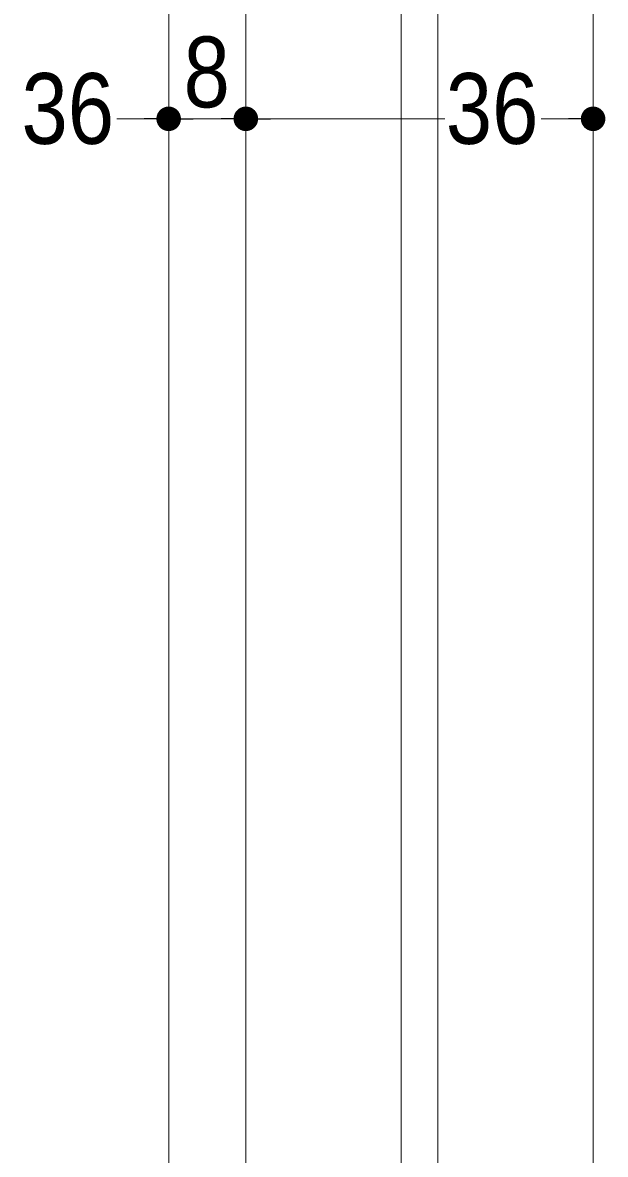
# Model space of a CAD drawing. Units: millimetres, scale not verified. Extents: x -6062 to 6062, y -3045 to 3045.
# Drawn here: x 1015 to 1317, y -96 to 490 of the extents above; entities that cross this region are included whole.
import ezdxf
from ezdxf.enums import TextEntityAlignment as Align

# ---------------------------------------------------------------- set-up
doc = ezdxf.new("R2010")
doc.units = ezdxf.units.MM
doc.header["$LTSCALE"] = 20
doc.header["$PDMODE"] = 32
doc.header["$PDSIZE"] = 10
doc.linetypes.add('USER1', pattern=[10.5, 8, -0.5, 0.5, -0.5, 0.5, -0.5])
for name, color, linetype, lineweight in [('0-0_3一般', 7, 'Continuous', 15), ('0-2_2寸法-1', 7, 'Continuous', 15), ('0-3_0', 7, 'Continuous', 25), ('0-5_2寸法-2', 7, 'Continuous', 15)]:
    doc.layers.add(name, color=color, linetype=linetype, lineweight=lineweight)
doc.layers.add('0-4_Defpoints', color=7, linetype='Continuous')
doc.styles.add('ＭＳ Ｐゴシック', font='')
doc.styles.get('ＭＳ Ｐゴシック').set_extended_font_data('MS PGothic')

# ---------------------------------------------------------------- blocks, each defined once
blk = doc.blocks.new('グループ')
at = {"layer": '0-0_3一般'}
blk.add_line((57563.7, 15950), (57563.7, -38600), dxfattribs=at)
at = {"layer": '0-0_3一般', "linetype": 'USER1'}
for p, q in [((59973.7, -36150), (59973.7, 13350)), ((60353.7, 13350), (60353.7, -36150))]:
    blk.add_line(p, q, dxfattribs=at)
at = {"layer": '0-0_3一般'}
blk.add_lwpolyline([(61963.7, 15950), (61963.7, -38600), (58363.7, -38600), (58363.7, 15950)], dxfattribs=at)
blk = doc.blocks.new('グループ-6')
at = {"layer": '0-0_3一般'}
for p, q in [((58363.7, -38750), (58363.7, 15950)), ((61963.7, 15950), (61963.7, -38750))]:
    blk.add_line(p, q, dxfattribs=at)
blk.add_lwpolyline([(60353.7, -36150), (60353.7, 13350), (59973.7, 13350), (59973.3, -36150)], close=True, dxfattribs=at)
blk = doc.blocks.new('グループ-17')
at = {"layer": '0-0_3一般'}
blk.add_lwpolyline([(57563.7, 15950), (57563.7, -38750), (53963.7, -38750), (53963.7, 15950)], close=True, dxfattribs=at)
blk = doc.blocks.new('グループ-20')
at = {"layer": '0-0_3一般'}
for name in ['グループ-17', 'グループ-6']:
    blk.add_blockref(name, (0, 0), dxfattribs=at)
blk = doc.blocks.new('_Dot')
at = {"layer": '0-3_0'}
blk.add_line((-10, 0), (-20, 0), dxfattribs=at)
for points in [[(0, 0), (-4.26, 9.05), (-3.09, 9.51)], [(0, 0), (-3.09, 9.51), (-1.87, 9.82)], [(0, 0), (-1.87, 9.82), (-0.63, 9.98)], [(0, 0), (-0.63, 9.98), (0.63, 9.98)], [(0, 0), (0.63, 9.98), (1.87, 9.82)], [(0, 0), (1.87, 9.82), (3.09, 9.51)], [(0, 0), (3.09, 9.51), (4.26, 9.05)], [(0, 0), (-10, 0), (-9.92, 1.25)], [(0, 0), (-9.92, -1.25), (-10, 0)], [(0, 0), (-9.92, 1.25), (-9.69, 2.49)], [(0, 0), (-9.69, -2.49), (-9.92, -1.25)], [(0, 0), (-9.69, 2.49), (-9.3, 3.68)], [(0, 0), (-9.3, -3.68), (-9.69, -2.49)], [(0, 0), (-9.3, 3.68), (-8.76, 4.82)], [(0, 0), (-8.76, -4.82), (-9.3, -3.68)], [(0, 0), (-8.76, 4.82), (-8.09, 5.88)], [(0, 0), (-8.09, -5.88), (-8.76, -4.82)], [(0, 0), (-8.09, 5.88), (-7.29, 6.85)], [(0, 0), (-7.29, -6.85), (-8.09, -5.88)], [(0, 0), (-7.29, 6.85), (-6.37, 7.71)], [(0, 0), (-6.37, -7.71), (-7.29, -6.85)], [(0, 0), (-6.37, 7.71), (-5.36, 8.44)], [(0, 0), (-5.36, -8.44), (-6.37, -7.71)], [(0, 0), (-5.36, 8.44), (-4.26, 9.05)], [(0, 0), (-4.26, -9.05), (-5.36, -8.44)], [(0, 0), (-3.09, -9.51), (-4.26, -9.05)], [(0, 0), (-1.87, -9.82), (-3.09, -9.51)], [(0, 0), (-0.63, -9.98), (-1.87, -9.82)], [(0, 0), (0.63, -9.98), (-0.63, -9.98)], [(0, 0), (4.26, 9.05), (5.36, 8.44)], [(0, 0), (5.36, 8.44), (6.37, 7.71)], [(0, 0), (6.37, 7.71), (7.29, 6.85)], [(0, 0), (7.29, 6.85), (8.09, 5.88)], [(0, 0), (8.09, 5.88), (8.76, 4.82)], [(0, 0), (8.76, 4.82), (9.3, 3.68)], [(0, 0), (9.3, 3.68), (9.69, 2.49)], [(0, 0), (9.69, 2.49), (9.92, 1.25)], [(0, 0), (9.92, 1.25), (10, 0)], [(0, 0), (1.87, -9.82), (0.63, -9.98)], [(0, 0), (3.09, -9.51), (1.87, -9.82)], [(0, 0), (4.26, -9.05), (3.09, -9.51)], [(0, 0), (5.36, -8.44), (4.26, -9.05)], [(0, 0), (6.37, -7.71), (5.36, -8.44)], [(0, 0), (7.29, -6.85), (6.37, -7.71)], [(0, 0), (8.09, -5.88), (7.29, -6.85)], [(0, 0), (8.76, -4.82), (8.09, -5.88)], [(0, 0), (9.3, -3.68), (8.76, -4.82)], [(0, 0), (9.69, -2.49), (9.3, -3.68)], [(0, 0), (9.92, -1.25), (9.69, -2.49)], [(0, 0), (10, 0), (9.92, -1.25)]]:
    blk.add_solid(points, dxfattribs=at)

msp = doc.modelspace()

# ---------------------------------------------------------------- linework, layer by layer
at = {"layer": '0-2_2寸法-1'}
for p, q in [((1090.68, 460.25), (1090.88, 460.25)), ((1130.68, 460.25), (1130.88, 460.25)), ((1103.4, 440.25), (1117.97, 440.25))]:
    msp.add_line(p, q, dxfattribs=at)
at = {"layer": '0-4_Defpoints'}
for p in [(1090.68, 440.25), (1130.68, 440.25), (1310.68, 440.25)]:
    msp.add_point(p, dxfattribs=at)
at = {"layer": '0-5_2寸法-2'}
for p, q in [((1090.68, 460.25), (1090.88, 460.25)), ((1130.68, 460.25), (1130.88, 460.25)), ((1310.68, 460.25), (1310.88, 460.25)), ((1077.97, 440.25), (1063.85, 440.25)), ((1143.4, 440.25), (1233.84, 440.25)), ((1297.97, 440.25), (1283.77, 440.25))]:
    msp.add_line(p, q, dxfattribs=at)

# ---------------------------------------------------------------- block references
at = {"layer": '0-0_3一般', "xscale": 0.05, "yscale": 0.05}
for name in ['グループ-20', 'グループ']:
    msp.add_blockref(name, (-1787.5, 0), dxfattribs=at)
at = {"layer": '0-2_2寸法-1', "xscale": 0.6356201, "yscale": 0.6356201, "rotation": 180}
msp.add_blockref('_Dot', (1090.68, 440.25), dxfattribs=at)
at = {"layer": '0-2_2寸法-1', "xscale": 0.6356201, "yscale": 0.6356201}
msp.add_blockref('_Dot', (1130.68, 440.25), dxfattribs=at)
at = {"layer": '0-5_2寸法-2', "xscale": 0.6356201, "yscale": 0.6356201}
for p in [(1090.68, 440.25), (1310.68, 440.25)]:
    msp.add_blockref('_Dot', p, dxfattribs=at)
at = {"layer": '0-5_2寸法-2', "xscale": 0.6356201, "yscale": 0.6356201, "rotation": 180}
msp.add_blockref('_Dot', (1130.68, 440.25), dxfattribs=at)

# ---------------------------------------------------------------- texts
at = {"layer": '0-2_2寸法-1', "style": 'ＭＳ Ｐゴシック', "width": 0.9}
msp.add_text('8', height=36.66, dxfattribs=at).set_placement((1098.39, 435.19), align=Align.BOTTOM_LEFT)
at = {"layer": '0-5_2寸法-2', "style": 'ＭＳ Ｐゴシック', "width": 0.9}
for p in [(1014.39, 416.28), (1234.32, 416.28)]:
    msp.add_text('36', height=36.66, dxfattribs=at).set_placement(p, align=Align.BOTTOM_LEFT)

doc.saveas('drawing.dxf')
